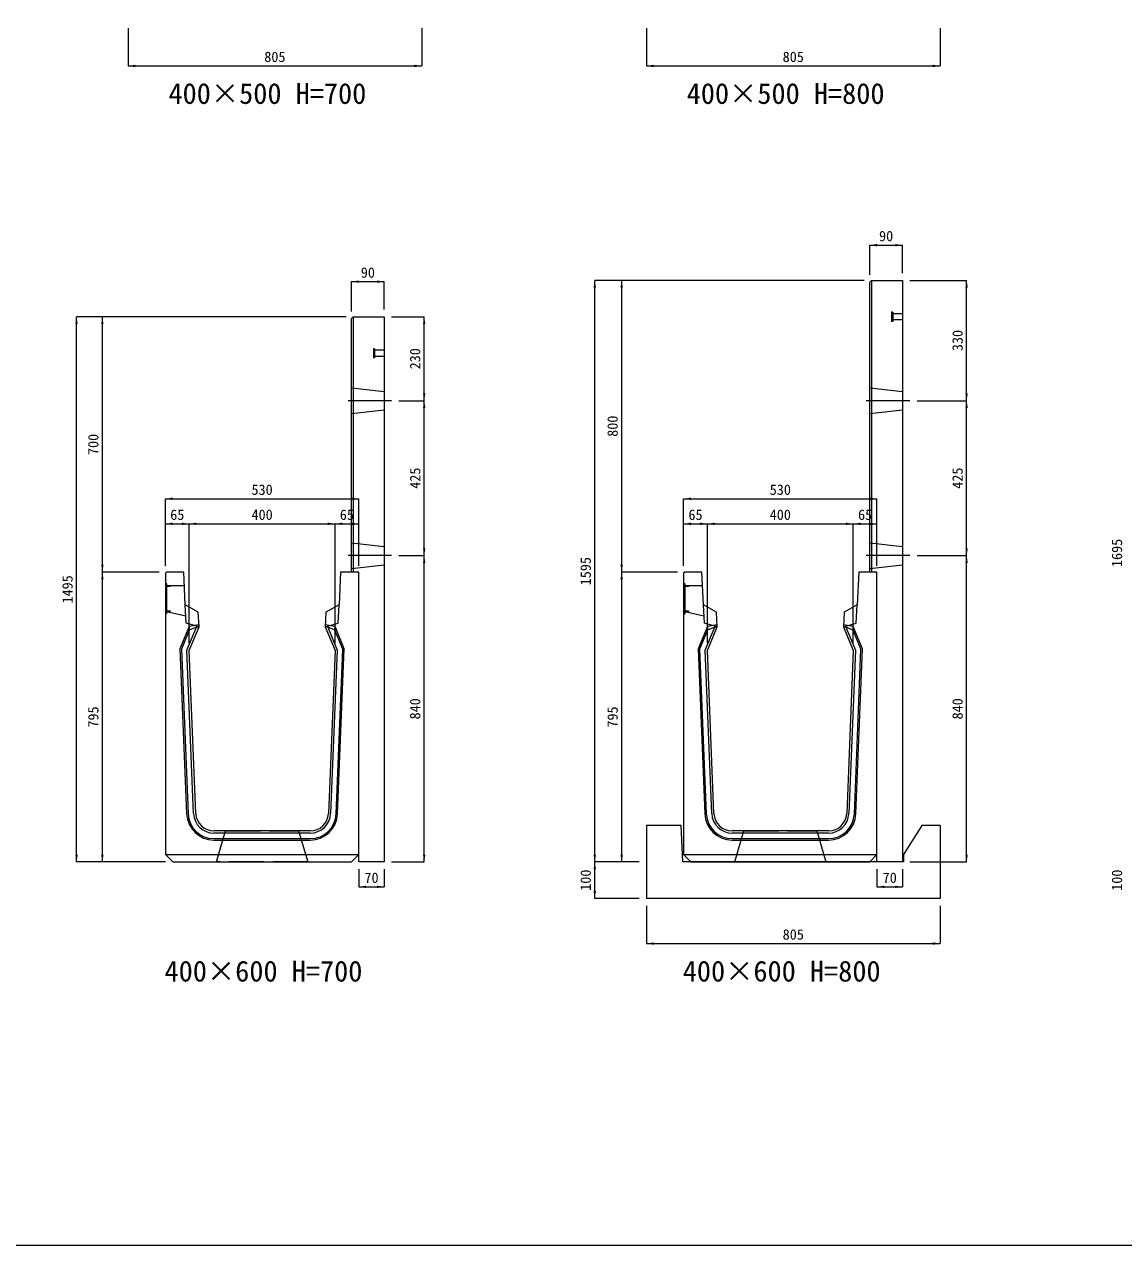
# Model space of a CAD drawing. Units: millimetres at full size. Extents: x -7442 to 51876, y 9625 to 40052.
# Drawn here: x 27223 to 30236, y 30882 to 34231 of the extents above; entities that cross this region are included whole.
import ezdxf
from ezdxf.enums import TextEntityAlignment as Align

# ---------------------------------------------------------------- set-up
doc = ezdxf.new("R2010")
doc.units = ezdxf.units.MM
doc.header["$LTSCALE"] = 16
for name, pattern in [('DASHED', [7.5, 6, -1.5]), ('USER1', [13.5, 7.5, -6]), ('USER2', [285.75, 190.5, -31.75, 31.75, -31.75])]:
    doc.linetypes.add(name, pattern=pattern)
doc.layers.add('0_2', color=7, linetype='Continuous')
for name, color, linetype, lineweight in [('HOLE', 7, 'DASHED', 9), ('KIJUN', 5, 'Continuous', 9), ('WWAY', 5, 'Continuous', 9), ('寸法線', 7, 'Continuous', 9), ('本体', 2, 'Continuous', 13), ('補助線', 8, 'Continuous', 9), ('ｲﾝｻｰﾄ', 3, 'USER1', 9)]:
    doc.layers.add(name, color=color, linetype=linetype, lineweight=lineweight)
doc.styles.add('ＭＳ ゴシック', font='')
doc.styles.get('ＭＳ ゴシック').set_extended_font_data('MS Gothic')

# ---------------------------------------------------------------- blocks, each defined once
blk = doc.blocks.new('filled_arrow')
at = {"color": 0, "linetype": 'Continuous', "lineweight": -2}
blk.add_solid([(7.5, 1.25), (0, 0), (7.5, -1.25)], dxfattribs=at)

msp = doc.modelspace()

# ---------------------------------------------------------------- linework, layer by layer
at = {"layer": 'HOLE'}
for points in [[(27774.65, 32019), (27974.65, 32019), (27999.65, 31934), (27749.65, 31934)], [(29195.36, 32019), (29395.36, 32019), (29420.36, 31934), (29170.36, 31934)]]:
    msp.add_lwpolyline(points, close=True, dxfattribs=at)
at = {"layer": 'KIJUN'}
for p, q in [((27694.65, 32577.8), (27701.65, 32579)), ((28054.64, 32577.8), (28047.65, 32579)), ((29115.36, 32577.8), (29122.36, 32579)), ((29475.36, 32577.8), (29468.36, 32579)), ((27653.48, 32517.78), (27671.72, 32066.14)), ((29074.19, 32517.78), (29092.44, 32066.14)), ((28006.62, 32019), (27742.67, 32019)), ((29427.34, 32019), (29163.38, 32019)), ((28006.62, 32013), (27742.67, 32013)), ((27742.67, 31998), (28006.62, 31998)), ((27742.67, 31994), (28006.62, 31994)), ((29427.34, 32013), (29163.38, 32013)), ((29163.38, 31998), (29427.34, 31998)), ((29163.38, 31994), (29427.34, 31994))]:
    msp.add_line(p, q, dxfattribs=at)
at = {"layer": 'KIJUN', "color": 7, "lineweight": 13}
for p, q in [((28006.62, 32019), (27742.67, 32019)), ((29427.34, 32019), (29163.38, 32019))]:
    msp.add_line(p, q, dxfattribs=at)
at = {"layer": 'KIJUN', "color": 7}
for p, q in [((27609.65, 31954), (28139.65, 31954)), ((29030.36, 31954), (29560.36, 31954))]:
    msp.add_line(p, q, dxfattribs=at)
at = {"layer": 'KIJUN', "color": 7, "lineweight": 13}
for points in [[(27663.65, 32639), (27659.65, 32729), (27612.65, 32729), (27609.65, 32726), (27609.65, 31954), (27629.65, 31934), (28119.65, 31934), (28139.65, 31954), (28139.65, 32726), (28136.65, 32729), (28089.65, 32729), (28085.65, 32639), (28049.65, 32619), (28047.65, 32579), (28074.65, 32514), (28056.58, 32066.98)], [(29084.36, 32639), (29080.36, 32729), (29033.36, 32729), (29030.36, 32726), (29030.36, 31954), (29050.36, 31934), (29540.36, 31934), (29560.36, 31954), (29560.36, 32726), (29557.36, 32729), (29510.36, 32729), (29506.36, 32639), (29470.36, 32619), (29468.36, 32579), (29495.36, 32514), (29477.3, 32066.98)], [(27692.71, 32066.98), (27674.65, 32514), (27701.65, 32579), (27699.65, 32619), (27663.65, 32639)], [(29113.42, 32066.98), (29095.36, 32514), (29122.36, 32579), (29120.36, 32619), (29084.36, 32639)]]:
    msp.add_lwpolyline(points, dxfattribs=at)
at = {"layer": 'KIJUN', "color": 7, "linetype": 'DASHED', "lineweight": 13}
for points in [[(27701.65, 32579), (27666.31, 32589), (27663.65, 32639)], [(28047.65, 32579), (28082.98, 32589), (28085.65, 32639)], [(29122.36, 32579), (29087.03, 32589), (29084.36, 32639)], [(29468.36, 32579), (29503.69, 32589), (29506.36, 32639)]]:
    msp.add_lwpolyline(points, dxfattribs=at)
at = {"layer": 'KIJUN'}
for points in [[(27674.77, 32579.46), (27649.44, 32518.5), (27667.73, 32065.97)], [(27686.71, 32066.74), (27668.6, 32515.08), (27694.65, 32577.8), (27674.89, 32569.34), (27653.48, 32517.78)], [(27692.71, 32066.98), (27674.65, 32514), (27701.65, 32579), (27701.39, 32584.03), (27674.77, 32579.46), (27674.89, 32569.34)], [(28074.4, 32569.34), (28074.52, 32579.46), (28047.9, 32584.03), (28047.65, 32579), (28074.65, 32514), (28056.58, 32066.98)], [(28077.57, 32066.14), (28095.82, 32517.78), (28074.4, 32569.34), (28054.64, 32577.8), (28080.69, 32515.08), (28062.58, 32066.74)], [(28081.56, 32065.97), (28099.85, 32518.5), (28074.52, 32579.46)], [(29095.48, 32579.46), (29070.16, 32518.5), (29088.44, 32065.97)], [(29107.43, 32066.74), (29089.31, 32515.08), (29115.36, 32577.8), (29095.61, 32569.34), (29074.19, 32517.78)], [(29113.42, 32066.98), (29095.36, 32514), (29122.36, 32579), (29122.11, 32584.03), (29095.48, 32579.46), (29095.61, 32569.34)], [(29495.11, 32569.34), (29495.24, 32579.46), (29468.61, 32584.03), (29468.36, 32579), (29495.36, 32514), (29477.3, 32066.98)], [(29498.28, 32066.14), (29516.53, 32517.78), (29495.11, 32569.34), (29475.36, 32577.8), (29501.41, 32515.08), (29483.29, 32066.74)], [(29502.28, 32065.97), (29520.56, 32518.5), (29495.24, 32579.46)]]:
    msp.add_lwpolyline(points, dxfattribs=at)
for centre, radius, start, end in [((27742.67, 32069), 75, 182.31372, 270), ((27742.67, 32069), 71, 182.31372, 270), ((27742.67, 32069), 56, 182.31372, 270), ((27742.67, 32069), 50, 182.31372, 270), ((28006.62, 32069), 50, 270, 357.68628), ((28006.62, 32069), 56, 270, 357.68628), ((28006.62, 32069), 71, 270, 357.68628), ((28006.62, 32069), 75, 270, 357.68628), ((29163.38, 32069), 75, 182.31372, 270), ((29163.38, 32069), 71, 182.31372, 270), ((29163.38, 32069), 56, 182.31372, 270), ((29163.38, 32069), 50, 182.31372, 270), ((29427.34, 32069), 50, 270, 357.68628), ((29427.34, 32069), 56, 270, 357.68628), ((29427.34, 32069), 71, 270, 357.68628), ((29427.34, 32069), 75, 270, 357.68628)]:
    msp.add_arc(centre, radius, start, end, dxfattribs=at)
at = {"layer": 'KIJUN', "color": 7, "lineweight": 13}
for centre, start, end in [((27742.67, 32069), 182.31372, 270), ((28006.62, 32069), 270, 357.68628), ((29163.38, 32069), 182.31372, 270), ((29427.34, 32069), 270, 357.68628)]:
    msp.add_arc(centre, 50, start, end, dxfattribs=at)
at = {"layer": 'WWAY', "color": 7, "linetype": 'DASHED', "lineweight": 13}
for points in [[(27609.65, 32699), (27612.85, 32697), (27612.85, 32615), (27609.65, 32613)], [(27661.33, 32691), (27612.85, 32691), (27612.85, 32697), (27609.65, 32699)], [(29030.36, 32699), (29033.56, 32697), (29033.56, 32615), (29030.36, 32613)], [(29082.05, 32691), (29033.56, 32691), (29033.56, 32697), (29030.36, 32699)], [(27609.65, 32613), (27612.85, 32615), (27612.85, 32621), (27665.25, 32609)], [(29030.36, 32613), (29033.56, 32615), (29033.56, 32621), (29085.96, 32609)]]:
    msp.add_lwpolyline(points, dxfattribs=at)
at = {"layer": 'WWAY'}
for points in [[(27610.85, 32696), (27612.85, 32696), (27612.85, 32616), (27610.85, 32616)], [(27612.85, 32691), (27622.85, 32691), (27622.85, 32689), (27612.85, 32689)], [(29031.56, 32696), (29033.56, 32696), (29033.56, 32616), (29031.56, 32616)], [(29033.56, 32691), (29043.56, 32691), (29043.56, 32689), (29033.56, 32689)], [(27612.85, 32623), (27622.85, 32623), (27622.85, 32621), (27612.85, 32621)], [(29033.56, 32623), (29043.56, 32623), (29043.56, 32621), (29033.56, 32621)]]:
    msp.add_lwpolyline(points, close=True, dxfattribs=at)
at = {"layer": '寸法線'}
for p, q in [((27507.15, 34220.86), (27507.15, 34116.99)), ((28312.15, 34220.86), (28312.15, 34116.99)), ((28928.36, 34220.86), (28928.36, 34116.99)), ((29733.36, 34220.86), (29733.36, 34116.99)), ((27507.15, 34116.99), (28312.15, 34116.99)), ((28928.36, 34116.99), (29733.36, 34116.99)), ((29540.36, 33625.44), (29630.36, 33625.44)), ((29540.36, 33544), (29540.36, 33625.44)), ((29630.36, 33549), (29630.36, 33625.44)), ((28119.65, 33525.44), (28209.65, 33525.44)), ((28119.65, 33444), (28119.65, 33525.44)), ((28209.65, 33449), (28209.65, 33525.44)), ((28786.63, 31934), (28786.63, 33529)), ((29525.36, 33529), (28786.63, 33529)), ((28860.4, 32729), (28860.4, 33529)), ((29525.36, 33529), (28860.4, 33529)), ((29650.36, 33529), (29806.12, 33529)), ((29806.12, 33199), (29806.12, 33529)), ((27365.91, 31934), (27365.91, 33429)), ((28104.65, 33429), (27365.91, 33429)), ((27436.74, 32729), (27436.74, 33429)), ((28104.65, 33429), (27436.74, 33429)), ((28229.65, 33429), (28319.08, 33429)), ((28319.08, 33199), (28319.08, 33429)), ((28249.65, 33199), (28319.08, 33199)), ((28249.65, 33199), (28319.08, 33199)), ((28319.08, 32774), (28319.08, 33199)), ((29670.36, 33199), (29806.12, 33199)), ((29670.36, 33199), (29806.12, 33199)), ((29806.12, 32774), (29806.12, 33199)), ((27609.65, 32930.01), (28139.65, 32930.01)), ((27609.65, 32746), (27609.65, 32930.01)), ((28139.65, 32746), (28139.65, 32930.01)), ((29030.36, 32930.01), (29560.36, 32930.01)), ((29030.36, 32746), (29030.36, 32930.01)), ((29560.36, 32746), (29560.36, 32930.01)), ((27609.65, 32861.33), (27674.65, 32861.33)), ((27609.65, 32746), (27609.65, 32861.33)), ((27674.65, 32861.33), (28074.65, 32861.33)), ((27674.65, 32534), (27674.65, 32861.33)), ((27674.65, 32534), (27674.65, 32861.33)), ((28074.65, 32534), (28074.65, 32861.33)), ((28074.65, 32861.33), (28139.65, 32861.33)), ((28074.65, 32534), (28074.65, 32861.33)), ((28139.65, 32746), (28139.65, 32861.33)), ((29030.36, 32861.33), (29095.36, 32861.33)), ((29030.36, 32746), (29030.36, 32861.33)), ((29095.36, 32861.33), (29495.36, 32861.33)), ((29095.36, 32534), (29095.36, 32861.33)), ((29095.36, 32534), (29095.36, 32861.33)), ((29495.36, 32534), (29495.36, 32861.33)), ((29495.36, 32861.33), (29560.36, 32861.33)), ((29495.36, 32534), (29495.36, 32861.33)), ((29560.36, 32746), (29560.36, 32861.33)), ((28249.65, 32774), (28319.08, 32774)), ((28249.65, 32774), (28319.08, 32774)), ((28319.08, 31934), (28319.08, 32774)), ((29670.36, 32774), (29806.12, 32774)), ((29670.36, 32774), (29806.12, 32774)), ((29806.12, 31934), (29806.12, 32774)), ((27436.74, 31934), (27436.74, 32729)), ((27592.65, 32729), (27436.74, 32729)), ((27592.65, 32729), (27436.74, 32729)), ((28860.4, 31934), (28860.4, 32729)), ((29013.36, 32729), (28860.4, 32729)), ((29013.36, 32729), (28860.4, 32729)), ((27609.65, 31934), (27365.91, 31934)), ((27609.65, 31934), (27436.74, 31934)), ((28229.65, 31934), (28319.08, 31934)), ((28908.36, 31934), (28786.63, 31934)), ((28786.63, 31834), (28786.63, 31934)), ((28908.36, 31934), (28786.63, 31934)), ((28908.36, 31934), (28860.4, 31934)), ((29650.36, 31934), (29806.12, 31934)), ((28139.65, 31914), (28139.65, 31865.74)), ((28209.65, 31914), (28209.65, 31865.74)), ((29560.36, 31914), (29560.36, 31865.74)), ((29630.36, 31914), (29630.36, 31865.74)), ((28139.65, 31865.74), (28209.65, 31865.74)), ((29560.36, 31865.74), (29630.36, 31865.74)), ((28908.36, 31834), (28786.63, 31834)), ((28928.36, 31814), (28928.36, 31710.13)), ((29733.36, 31814), (29733.36, 31710.13)), ((28928.36, 31710.13), (29733.36, 31710.13))]:
    msp.add_line(p, q, dxfattribs=at)
at = {"layer": '寸法線', "linetype": 'USER2'}
for p, q in [((28229.65, 33199), (28110.38, 33199)), ((29650.36, 33199), (29531.09, 33199)), ((28229.65, 32774), (28110.38, 32774)), ((29650.36, 32774), (29531.09, 32774))]:
    msp.add_line(p, q, dxfattribs=at)
at = {"layer": '本体'}
for p, q in [((29540.36, 33524), (29545.36, 33529)), ((29540.36, 32729), (29540.36, 33524)), ((29545.36, 33529), (29630.36, 33529)), ((29630.36, 33529), (29630.36, 31934)), ((29560.36, 32729), (29540.36, 32729)), ((29560.36, 31934), (29560.36, 32729)), ((28928.36, 32034), (28928.36, 31834)), ((29023.36, 32034), (28928.36, 32034)), ((29028.36, 31934), (29023.36, 32034)), ((29683.36, 32034), (29633.36, 31954)), ((29733.36, 32034), (29683.36, 32034)), ((29733.36, 32034), (29733.36, 31834)), ((29633.36, 31954), (29633.36, 31934)), ((29633.36, 31934), (29028.36, 31934)), ((29630.36, 31934), (29560.36, 31934)), ((29733.36, 31834), (28928.36, 31834))]:
    msp.add_line(p, q, dxfattribs=at)
at = {"layer": '本体', "color": 4, "lineweight": 5}
for p, q in [((29545.36, 33529), (29545.36, 32729)), ((28124.65, 33429), (28124.65, 32729))]:
    msp.add_line(p, q, dxfattribs=at)
at = {"layer": '本体', "linetype": 'USER1', "lineweight": 9}
for p, q in [((28119.65, 33234), (28209.65, 33224)), ((29540.36, 33234), (29630.36, 33224)), ((28119.65, 33164), (28209.65, 33174)), ((29540.36, 33164), (29630.36, 33174)), ((28119.65, 32809), (28209.65, 32799)), ((29540.36, 32809), (29630.36, 32799)), ((28119.65, 32739), (28209.65, 32749)), ((29540.36, 32739), (29630.36, 32749))]:
    msp.add_line(p, q, dxfattribs=at)
at = {"layer": '本体'}
msp.add_lwpolyline([(28119.65, 32729), (28119.65, 33424), (28124.65, 33429), (28209.65, 33429), (28209.65, 31934), (28139.65, 31934), (28139.65, 32729)], close=True, dxfattribs=at)
at = {"layer": '補助線', "color": 1, "lineweight": 13}
msp.add_lwpolyline([(20374.36, 38673.09), (33502.72, 38673.09), (33502.72, 30881.96), (20374.36, 30881.96)], close=True, dxfattribs=at)
at = {"layer": 'ｲﾝｻｰﾄ'}
for p, q in [((29600.36, 33441.5), (29600.36, 33416.5)), ((29603.36, 33441.5), (29600.36, 33441.5)), ((29603.36, 33441.5), (29603.36, 33416.5)), ((29630.36, 33437.5), (29603.36, 33437.5)), ((29630.36, 33437.5), (29630.36, 33420.5)), ((29603.36, 33416.5), (29600.36, 33416.5)), ((29630.36, 33420.5), (29603.36, 33420.5)), ((28179.64, 33341.5), (28179.64, 33316.5)), ((28182.65, 33341.5), (28179.64, 33341.5)), ((28182.65, 33341.5), (28182.65, 33316.5)), ((28209.65, 33337.5), (28182.65, 33337.5)), ((28209.65, 33337.5), (28209.65, 33320.5)), ((28182.65, 33316.5), (28179.64, 33316.5)), ((28209.65, 33320.5), (28182.65, 33320.5))]:
    msp.add_line(p, q, dxfattribs=at)

# ---------------------------------------------------------------- block references
at = {"layer": '寸法線', "xscale": 2.67, "yscale": 2.67}
for p in [(27507.15, 34116.99), (28928.36, 34116.99), (29540.36, 33625.44), (28119.65, 33525.44), (27609.65, 32930.01), (29030.36, 32930.01), (27609.65, 32861.33), (27674.65, 32861.33), (28074.65, 32861.33), (29030.36, 32861.33), (29095.36, 32861.33), (29495.36, 32861.33), (28139.65, 31865.74), (29560.36, 31865.74), (28928.36, 31710.13)]:
    msp.add_blockref('filled_arrow', p, dxfattribs=at)
for p, rotation in [((28312.15, 34116.99), 180), ((29733.36, 34116.99), 180), ((29630.36, 33625.44), 180), ((28209.65, 33525.44), 180), ((28786.63, 33529), 270), ((28860.4, 33529), 270), ((29806.12, 33529), 270), ((27365.91, 33429), 270), ((27436.74, 33429), 270), ((28319.08, 33429), 270), ((28319.08, 33199), 90), ((28319.08, 33199), 270), ((29806.12, 33199), 90), ((29806.12, 33199), 270), ((28139.65, 32930.01), 180), ((29560.36, 32930.01), 180), ((27674.65, 32861.33), 180), ((28074.65, 32861.33), 180), ((28139.65, 32861.33), 180), ((29095.36, 32861.33), 180), ((29495.36, 32861.33), 180), ((29560.36, 32861.33), 180), ((28319.08, 32774), 90), ((29806.12, 32774), 90), ((28319.08, 32774), 270), ((29806.12, 32774), 270), ((27436.74, 32729), 90), ((27436.74, 32729), 270), ((28860.4, 32729), 90), ((28860.4, 32729), 270), ((27365.91, 31934), 90), ((27436.74, 31934), 90), ((28319.08, 31934), 90), ((28786.63, 31934), 90), ((28860.4, 31934), 90), ((29806.12, 31934), 90), ((28786.63, 31934), 270), ((28209.65, 31865.74), 180), ((28786.63, 31834), 90), ((29630.36, 31865.74), 180), ((29733.36, 31710.13), 180)]:
    msp.add_blockref('filled_arrow', p, dxfattribs=dict(at, rotation=rotation))

# ---------------------------------------------------------------- texts
at = {"layer": '0_2', "style": 'ＭＳ ゴシック'}
for s, p in [('400×500 H=700', (27617.9, 33995.85)), ('400×500 H=800', (29038.62, 33995.85)), ('400×600 H=700', (27607.13, 31588.98)), ('400×600 H=800', (29027.84, 31588.98))]:
    msp.add_text(s, height=56.96, dxfattribs=at).set_placement(p, align=Align.BOTTOM_LEFT)
at = {"layer": '寸法線', "style": 'ＭＳ ゴシック'}
for s, p in [('805', (27909.65, 34141.99)), ('805', (29330.86, 34141.99)), ('90', (29585.36, 33650.44)), ('90', (28164.65, 33550.44)), ('530', (27874.65, 32955.01)), ('530', (29295.36, 32955.01)), ('65', (27642.15, 32886.33)), ('400', (27874.65, 32886.33)), ('65', (28107.15, 32886.33)), ('65', (29062.86, 32886.33)), ('400', (29295.36, 32886.33)), ('65', (29527.86, 32886.33)), ('70', (28174.65, 31890.74)), ('70', (29595.36, 31890.74)), ('805', (29330.86, 31735.13))]:
    msp.add_text(s, height=28.48, dxfattribs=at).set_placement(p, align=Align.MIDDLE_CENTER)
for s, p in [('330', (29781.12, 33364)), ('230', (28294.08, 33314)), ('800', (28835.4, 33129)), ('700', (27411.74, 33079)), ('425', (28294.08, 32986.5)), ('425', (29781.12, 32986.5)), ('1695', (30218.2, 32781.5)), ('1595', (28761.63, 32731.5)), ('1495', (27340.91, 32681.5)), ('795', (27411.74, 32331.5)), ('840', (28294.08, 32354)), ('795', (28835.4, 32331.5)), ('840', (29781.12, 32354)), ('100', (28761.63, 31884)), ('100', (30218.2, 31884))]:
    msp.add_text(s, height=28.48, rotation=90, dxfattribs=at).set_placement(p, align=Align.MIDDLE_CENTER)

doc.saveas('drawing.dxf')
